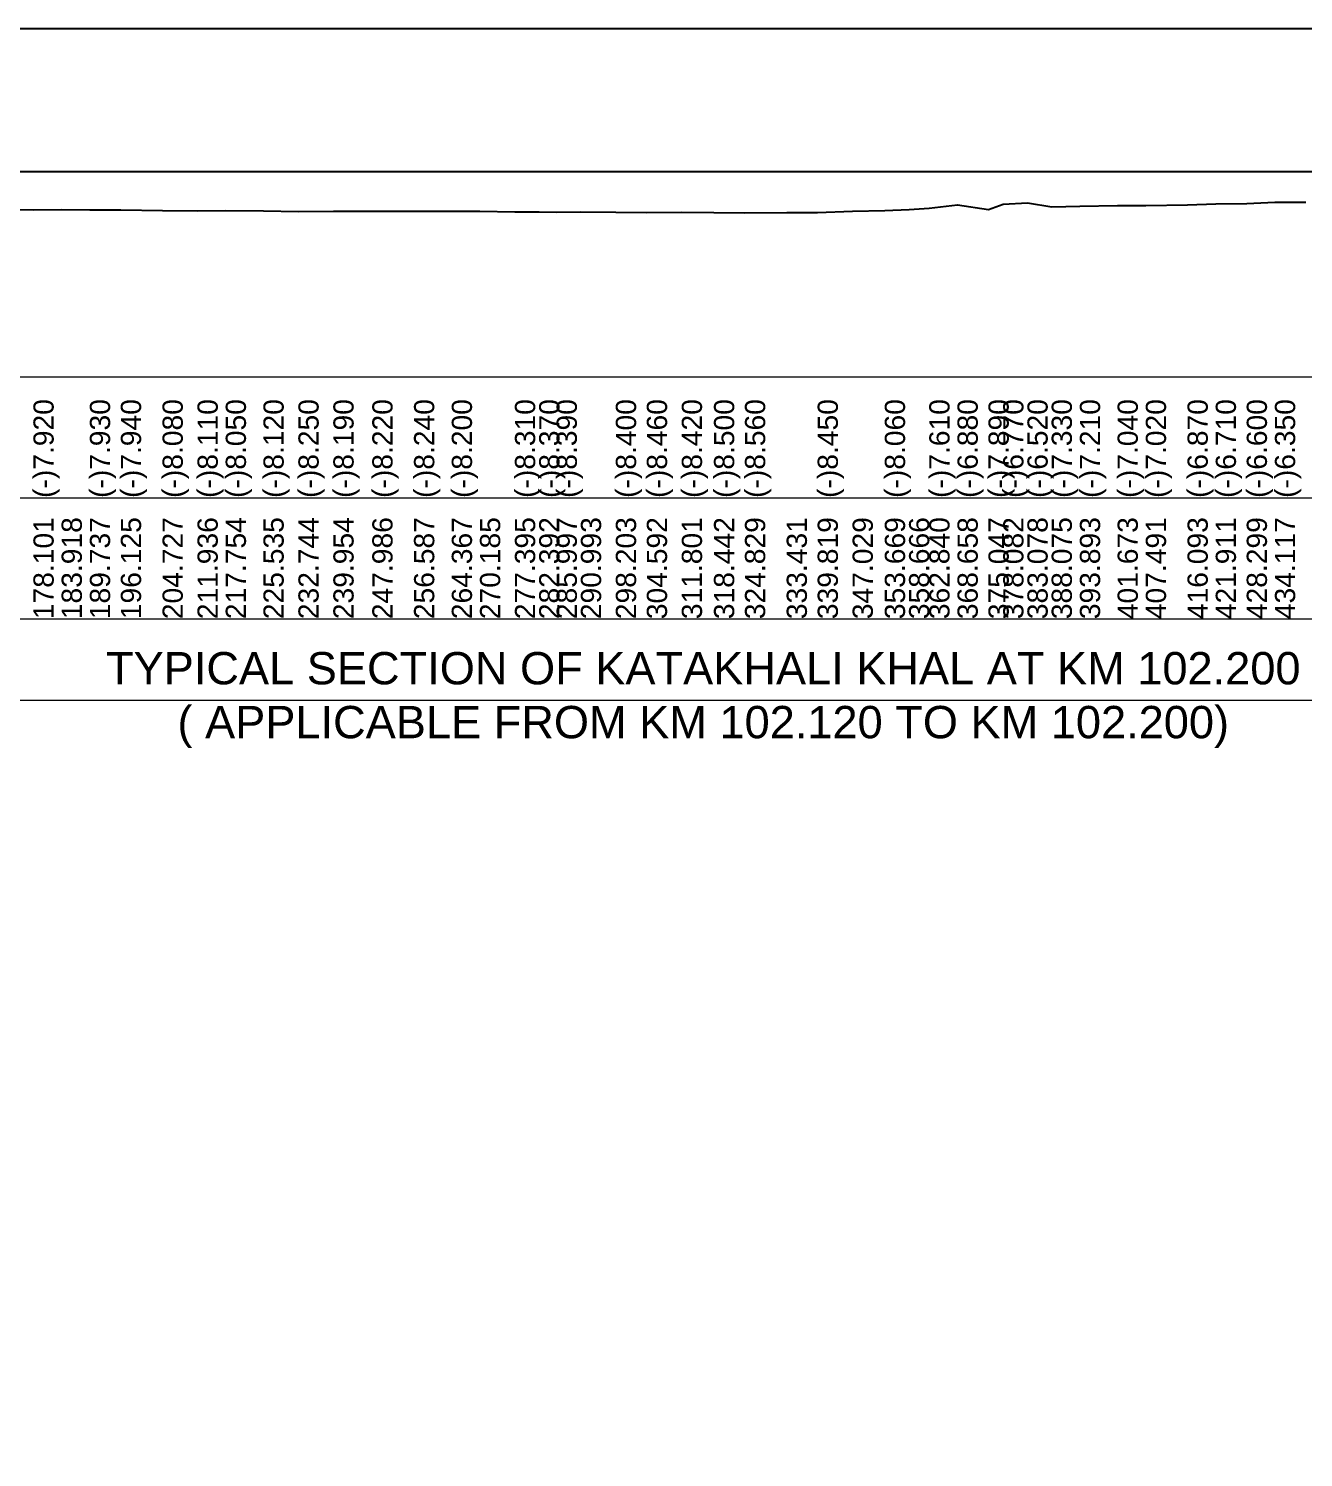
# Model space of a CAD drawing. Header units: inches. Extents: x 89000 to 845000, y -7071 to 18.
# Drawn here: x 148125 to 151280, y -3535 to 0 of the extents above; entities that cross this region are included whole.
import ezdxf

# ---------------------------------------------------------------- set-up
doc = ezdxf.new("R2010")
doc.units = ezdxf.units.IN
doc.header["$LTSCALE"] = 7
doc.header["$MEASUREMENT"] = 0
for name, color, linetype, lineweight in [('Cross section Data Border', 7, 'Continuous', 9), ('Cross Section Labels', 7, 'Continuous', 9), ('Existing_Bed_Level for Xsection', 7, 'Continuous', 25), ('Long Section Labels', 7, 'Continuous', 9)]:
    doc.layers.add(name, color=color, linetype=linetype, lineweight=lineweight)
doc.styles.get("Standard").update_dxf_attribs({"font": 'arial.ttf'})
doc.dimstyles.get("Standard").update_dxf_attribs({"dimtxt": 0.18, "dimasz": 0.18, "dimexe": 0.18, "dimexo": 0.0625, "dimgap": 0.09, "dimtad": 0, "dimtih": 1, "dimtoh": 1, "dimdec": 4, "dimzin": 0, "dimdsep": 46, "dimtxsty": 'Standard', "dimcen": 0.09, "dimadec": 0, "dimazin": 0, "dimtfac": 1, "dimtdec": 4, "dimtofl": 0, "dimtmove": 0, "dimatfit": 3, "dimfxl": 1, "dimtolj": 1, "dimtzin": 0, "dimarcsym": 0})

msp = doc.modelspace()

# ---------------------------------------------------------------- linework, layer by layer
msp.add_lwpolyline([(145000, 0), (155000, 0), (155000, -7071), (145000, -7071)], close=True)
at = {"layer": 'Cross section Data Border'}
msp.add_lwpolyline([(145100, -861.28), (153689.46638, -861.28), (153689.46638, -1461.28), (145100, -1461.28)], close=True, dxfattribs=at)
msp.add_lwpolyline([(145100, -1161.28), (153689.46638, -1161.28)], dxfattribs=at)
at = {"layer": 'Cross Section Labels'}
msp.add_lwpolyline([(147634.73319, -1661.28), (149794.73319, -1661.28), (151954.73319, -1661.28)], dxfattribs=at)
at = {"layer": 'Existing_Bed_Level for Xsection'}
for points in [[(146000, -353.28), (153589.46638, -353.28)], [(148050.70134, -447.84), (148137.21314, -448.32), (148207.02152, -447.6), (148276.83992, -448.44), (148353.49952, -448.56), (148456.71976, -450.24), (148543.23573, -450.6), (148613.05339, -449.88), (148706.41904, -450.72), (148792.93394, -452.28), (148879.44995, -451.56), (148975.83064, -451.92), (149079.04661, -452.16), (149172.40603, -451.68), (149242.22146, -452.16), (149328.7403, -453), (149388.69887, -453.72), (149431.95804, -453.96), (149491.91752, -453.72), (149578.43541, -454.08), (149655.09836, -454.8), (149741.61462, -454.32), (149821.29821, -455.28), (149897.95023, -456), (150001.16783, -455.28), (150077.82883, -454.68), (150164.34581, -452.16), (150244.03205, -450), (150303.98699, -447.48), (150354.08222, -444.6), (150423.90054, -435.84), (150500.55997, -447.96), (150536.98402, -434.52), (150596.93985, -431.52), (150656.89682, -441.24), (150726.72064, -439.8), (150820.07303, -437.76), (150889.89325, -437.52), (150993.11045, -435.72), (151062.93354, -433.8), (151139.58753, -432.48), (151209.40995, -429.48), (151286.0647, -429.72)]]:
    msp.add_lwpolyline(points, dxfattribs=at)

# ---------------------------------------------------------------- texts
at = {"layer": 'Cross Section Labels', "insert": (149794.73319, -1661.28), "char_height": 80, "attachment_point": 5}
msp.add_mtext('TYPICAL SECTION OF KATAKHALI KHAL AT KM 102.200^J( APPLICABLE FROM KM 102.120 TO KM 102.200)', dxfattribs=at)
at = {"layer": 'Long Section Labels', "char_height": 50, "attachment_point": 1, "rotation": 90}
for s, insert in [('(-)7.920', (148137.21314, -1161.28)), ('(-)7.930', (148276.83992, -1161.28)), ('(-)7.940', (148353.49952, -1161.28)), ('(-)8.080', (148456.71976, -1161.28)), ('(-)8.110', (148543.23573, -1161.28)), ('(-)8.050', (148613.05339, -1161.28)), ('(-)8.120', (148706.41904, -1161.28)), ('(-)8.250', (148792.93394, -1161.28)), ('(-)8.190', (148879.44995, -1161.28)), ('(-)8.220', (148975.83064, -1161.28)), ('(-)8.240', (149079.04661, -1161.28)), ('(-)8.240', (149079.04661, -1161.28)), ('(-)8.240', (149079.04661, -1161.28)), ('(-)8.200', (149172.40603, -1161.28)), ('(-)8.310', (149328.7403, -1161.28)), ('(-)8.370', (149388.69887, -1161.28)), ('(-)8.370', (149388.69887, -1161.28)), ('(-)8.390', (149431.95804, -1161.28)), ('(-)8.400', (149578.43541, -1161.28)), ('(-)8.460', (149655.09836, -1161.28)), ('(-)8.420', (149741.61462, -1161.28)), ('(-)8.500', (149821.29821, -1161.28)), ('(-)8.500', (149821.29821, -1161.28)), ('(-)8.560', (149897.95023, -1161.28)), ('(-)8.450', (150077.82883, -1161.28)), ('(-)8.060', (150244.03205, -1161.28)), ('(-)7.610', (150354.08222, -1161.28)), ('(-)6.880', (150423.90054, -1161.28)), ('(-)7.890', (150500.55997, -1161.28)), ('(-)6.770', (150536.98402, -1161.28)), ('(-)6.520', (150596.93985, -1161.28)), ('(-)7.330', (150656.89682, -1161.28)), ('(-)7.210', (150726.72064, -1161.28)), ('(-)7.040', (150820.07303, -1161.28)), ('(-)7.020', (150889.89325, -1161.28)), ('(-)6.870', (150993.11045, -1161.28)), ('(-)6.710', (151062.93354, -1161.28)), ('(-)6.600', (151139.58753, -1161.28)), ('(-)6.350', (151209.40995, -1161.28)), ('178.101', (148137.21314, -1461.28)), ('183.918', (148207.02152, -1461.28)), ('189.737', (148276.83992, -1461.28)), ('196.125', (148353.49952, -1461.28)), ('204.727', (148456.71976, -1461.28)), ('211.936', (148543.23573, -1461.28)), ('217.754', (148613.05339, -1461.28)), ('225.535', (148706.41904, -1461.28)), ('232.744', (148792.93394, -1461.28)), ('239.954', (148879.44995, -1461.28)), ('247.986', (148975.83064, -1461.28)), ('256.587', (149079.04661, -1461.28)), ('264.367', (149172.40603, -1461.28)), ('270.185', (149242.22146, -1461.28)), ('277.395', (149328.7403, -1461.28)), ('282.392', (149388.69887, -1461.28)), ('285.997', (149431.95804, -1461.28)), ('290.993', (149491.91752, -1461.28)), ('298.203', (149578.43541, -1461.28)), ('304.592', (149655.09836, -1461.28)), ('311.801', (149741.61462, -1461.28)), ('318.442', (149821.29821, -1461.28)), ('324.829', (149897.95023, -1461.28)), ('333.431', (150001.16783, -1461.28)), ('339.819', (150077.82883, -1461.28)), ('347.029', (150164.34581, -1461.28)), ('353.669', (150244.03205, -1461.28)), ('358.666', (150303.98699, -1461.28)), ('362.840', (150354.08222, -1461.28)), ('368.658', (150423.90054, -1461.28)), ('375.047', (150500.55997, -1461.28)), ('378.082', (150536.98402, -1461.28)), ('383.078', (150596.93985, -1461.28)), ('388.075', (150656.89682, -1461.28)), ('393.893', (150726.72064, -1461.28)), ('401.673', (150820.07303, -1461.28)), ('407.491', (150889.89325, -1461.28)), ('416.093', (150993.11045, -1461.28)), ('421.911', (151062.93354, -1461.28)), ('428.299', (151139.58753, -1461.28)), ('434.117', (151209.40995, -1461.28))]:
    msp.add_mtext(s, dxfattribs=dict(at, insert=insert))

# ---------------------------------------------------------------- leaders
at = {"layer": 'Cross Section Labels', "annotation_type": 0, "has_hookline": 1, "hookline_direction": 0}
for points, text_width in [([(146615.76882, -342.81431), (146615.76882, -341.28), (146915.67882, -341.28)], 2345.7367), ([(146490.39263, -370.64944), (146490.39263, -317.28), (146790.30263, -317.28)], 2510.77763)]:
    msp.add_leader(points, dimstyle='Standard', override={"dimasz": 72}, dxfattribs=dict(at, text_width=text_width))

doc.saveas('drawing.dxf')
